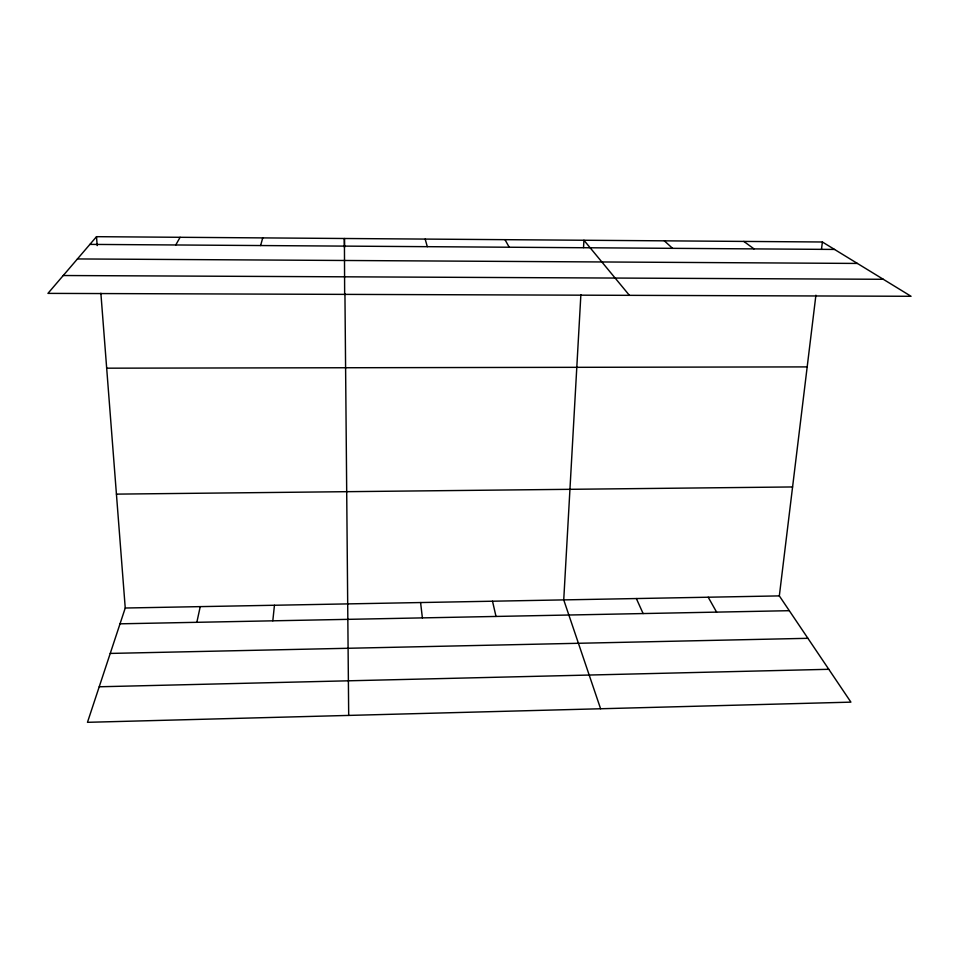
<?xml version="1.0" encoding="UTF-8"?>
<svg xmlns="http://www.w3.org/2000/svg" width="959" height="959" viewBox="0 0 959 959"><rect width="100%" height="100%" fill="white"/><g stroke="black" fill="none" stroke-linecap="round" stroke-linejoin="round"><path stroke-width="1.44" d="M580.878 294.629L563.736 599.89L600.598 708.761M583.528 247.602L583.935 240.253L629.404 295.336M272.812 620.821L274.442 605.261M100.875 293.226L125.245 608.018L87.473 722.319L850.921 702.144L779.331 595.899L815.905 295.192M821.479 249.376L822.378 241.992L96.499 236.681L47.95 293.382L911.05 296.283L822.378 241.992M196.835 622.319L200.239 606.627M260.608 245.552L262.73 237.904M175.761 244.977L180.1 237.293M99.221 686.776L828.78 669.298M110.237 653.427L807.91 638.31M120.031 623.818L789.293 610.691M125.245 608.018L779.331 595.899M116.435 494.125L792.578 486.956M106.689 368.184L807.178 366.901M63.246 275.521L883.287 279.285M89.906 244.389L834.534 249.436M77.439 258.942L857.394 263.437M743.812 241.416L754.026 248.884M664.335 240.841L672.583 248.333M708.21 597.217L716.601 612.118M504.997 239.666L509.205 247.23M636.344 598.548L643.117 613.556M425.173 239.091L427.306 246.679M492.518 601.221L496.007 616.445M420.581 602.552L422.392 617.896M96.499 236.681L97.195 245.612M344.497 247.47L344.413 238.503L344.653 294.377M344.94 293.826L348.692 715.414"/></g></svg>
